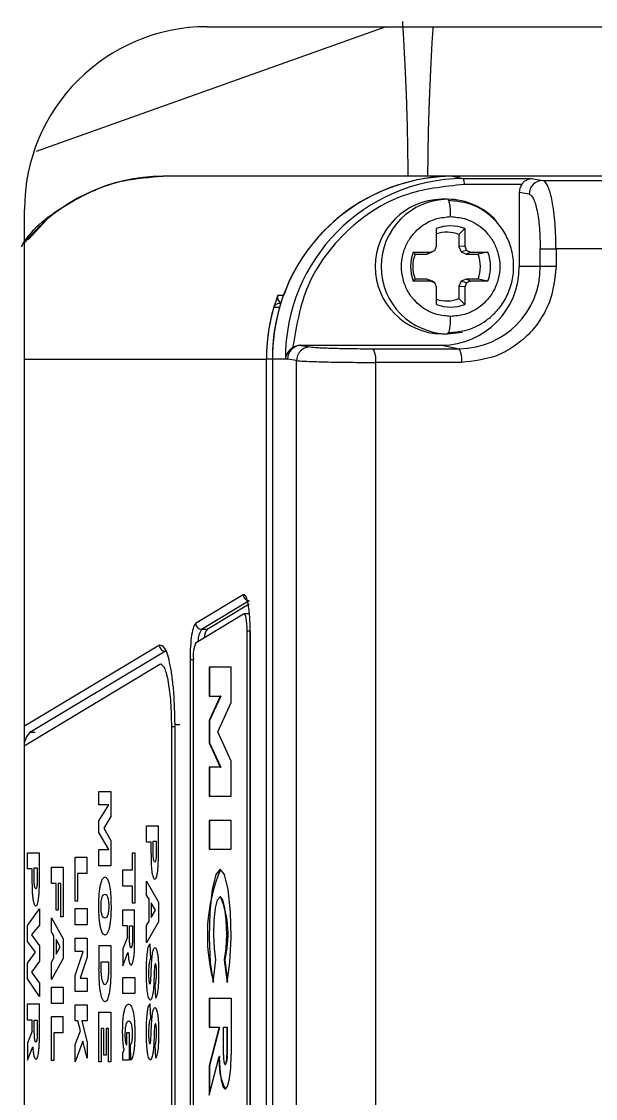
# Model space of a CAD drawing. Header units: millimetres. Extents: x 10 to 584, y 10 to 410.
# Drawn here: x 171.797 to 172.635, y 78.396 to 79.968 of the extents above; entities that cross this region are included whole.
import ezdxf

# ---------------------------------------------------------------- set-up
doc = ezdxf.new("R2010")
doc.units = ezdxf.units.MM

msp = doc.modelspace()

# ---------------------------------------------------------------- linework, layer by layer
at = {"color": 7, "linetype": 'Continuous', "lineweight": 25}
for p, q in [((172.32894, 79.95999), (171.819, 79.77786)), ((172.06849, 79.95999), (174.73516, 79.95999)), ((172.42608, 79.74165), (172.00411, 79.74165)), ((172.42608, 79.74165), (172.44199, 79.73845)), ((173.73259, 79.74165), (172.42608, 79.74165)), ((172.42608, 79.74165), (172.43757, 79.74165)), ((172.44199, 79.73845), (172.54161, 79.73845)), ((172.52733, 79.72979), (172.44345, 79.72979)), ((173.64025, 79.74165), (172.45474, 79.74165)), ((172.54161, 79.73845), (172.55794, 79.73571)), ((172.55794, 79.73571), (173.59614, 79.73571)), ((172.52367, 79.71817), (172.52367, 79.60998)), ((172.53827, 79.71572), (172.52367, 79.71817)), ((172.41914, 79.7082), (172.41062, 79.7082)), ((171.80182, 76.75998), (171.80182, 79.69332)), ((171.83384, 79.678), (171.80757, 79.6496)), ((172.40271, 79.63962), (172.40271, 79.66534)), ((172.4444, 79.66534), (172.4356, 79.65676)), ((172.4356, 79.65676), (172.4356, 79.63903)), ((172.4444, 79.66534), (172.4444, 79.63962)), ((172.40027, 79.63363), (172.40271, 79.63962)), ((172.4444, 79.63962), (172.4356, 79.63903)), ((172.4356, 79.63903), (172.43873, 79.63136)), ((172.4444, 79.63962), (172.44685, 79.63363)), ((172.55433, 79.63577), (172.57736, 79.63577)), ((172.55433, 79.60998), (172.55433, 79.63577)), ((172.57736, 79.63577), (172.57736, 79.60998)), ((173.61024, 79.63577), (172.57736, 79.63577)), ((172.36904, 79.63115), (172.39437, 79.63115)), ((172.36904, 79.63115), (172.37161, 79.62819)), ((172.37161, 79.62819), (172.38907, 79.62819)), ((172.38907, 79.62819), (172.39662, 79.63136)), ((172.39437, 79.63115), (172.38907, 79.62819)), ((172.39437, 79.63115), (172.40027, 79.63363)), ((172.40027, 79.63363), (172.39662, 79.63136)), ((172.44685, 79.63363), (172.43873, 79.63136)), ((172.43873, 79.63136), (172.44628, 79.62819)), ((172.45274, 79.63115), (172.44628, 79.62819)), ((172.44628, 79.62819), (172.46374, 79.62819)), ((172.44685, 79.63363), (172.45274, 79.63115)), ((172.45274, 79.63115), (172.47807, 79.63115)), ((172.47807, 79.63115), (172.46374, 79.62819)), ((172.55433, 79.60998), (172.52367, 79.60998)), ((172.57736, 79.60998), (172.55433, 79.60998)), ((172.37161, 79.59178), (172.36904, 79.58882)), ((172.39437, 79.58882), (172.36904, 79.58882)), ((172.38907, 79.59178), (172.37161, 79.59178)), ((172.39437, 79.58882), (172.38907, 79.59178)), ((172.39662, 79.5886), (172.38907, 79.59178)), ((172.40027, 79.58634), (172.39437, 79.58882)), ((172.40027, 79.58634), (172.39662, 79.5886)), ((172.43873, 79.5886), (172.4356, 79.58094)), ((172.44628, 79.59178), (172.43873, 79.5886)), ((172.44685, 79.58634), (172.43873, 79.5886)), ((172.45274, 79.58882), (172.44628, 79.59178)), ((172.46374, 79.59178), (172.44628, 79.59178)), ((172.45274, 79.58882), (172.44685, 79.58634)), ((172.47807, 79.58882), (172.45274, 79.58882)), ((172.47807, 79.58882), (172.46374, 79.59178)), ((172.40271, 79.58035), (172.40027, 79.58634)), ((172.40271, 79.55463), (172.40271, 79.58035)), ((172.4444, 79.58035), (172.4356, 79.58094)), ((172.4356, 79.58094), (172.4356, 79.56321)), ((172.44685, 79.58634), (172.4444, 79.58035)), ((172.4444, 79.58035), (172.4444, 79.55463)), ((172.17128, 79.56801), (172.17996, 79.56801)), ((172.4444, 79.55463), (172.4356, 79.56321)), ((172.17407, 79.54999), (172.16539, 79.54999)), ((172.17595, 79.55622), (172.17358, 79.55622)), ((172.41062, 79.51177), (172.41914, 79.51177)), ((172.41914, 79.51177), (172.44108, 79.51433)), ((172.20527, 79.49497), (172.20396, 79.49519)), ((172.20396, 79.49519), (172.41062, 79.49519)), ((172.20527, 79.49497), (172.21855, 79.49274)), ((172.41062, 79.49519), (172.43621, 79.49005)), ((172.3107, 79.49005), (172.43621, 79.49005)), ((172.16346, 79.47498), (172.15479, 79.47498)), ((172.15479, 77.04498), (172.15479, 79.47498)), ((172.16346, 79.47498), (172.16346, 77.04498)), ((172.18558, 79.47498), (172.16346, 79.47498)), ((172.18253, 79.47554), (172.18558, 79.47498)), ((172.19887, 79.47275), (172.18558, 79.47498)), ((172.19887, 77.04721), (172.19887, 79.47275)), ((172.31404, 79.47006), (172.31404, 77.04991)), ((172.43956, 79.47006), (172.31404, 79.47006)), ((172.12099, 79.13098), (172.05153, 79.08907)), ((172.12967, 79.12236), (172.06021, 79.08046)), ((172.12954, 79.11737), (172.06836, 79.08046)), ((172.05203, 79.06124), (172.12149, 79.10313)), ((172.12996, 79.10327), (172.12193, 79.10327)), ((172.06836, 79.08046), (172.06021, 79.08046)), ((172.12621, 79.0786), (172.12621, 77.4418)), ((172.13095, 79.0786), (172.13095, 77.44181)), ((172.13108, 77.44181), (172.13108, 79.0786)), ((172.00739, 79.04859), (171.80943, 78.92983)), ((171.99919, 79.02935), (171.80124, 78.90997)), ((172.00076, 79.0298), (171.99919, 79.02935)), ((172.04333, 79.03669), (172.04333, 77.4837)), ((172.0482, 77.48369), (172.0482, 79.03671)), ((172.10333, 79.02526), (172.07108, 79.02526)), ((172.07108, 79.02526), (172.07108, 78.98298)), ((172.07174, 79.02526), (172.07174, 78.98298)), ((172.10333, 78.97392), (172.10333, 79.02526)), ((172.07108, 78.98298), (172.08741, 78.98298)), ((172.08741, 78.98298), (172.07108, 78.94749)), ((172.08807, 78.98298), (172.07174, 78.94749)), ((172.08807, 78.98298), (172.08741, 78.98298)), ((172.08366, 78.93114), (172.10333, 78.97392)), ((172.07108, 78.94749), (172.07108, 78.91478)), ((172.07108, 78.94749), (172.07174, 78.94749)), ((172.07174, 78.94749), (172.07174, 78.91478)), ((171.81757, 78.92983), (171.80943, 78.92983)), ((172.01661, 77.58196), (172.01661, 78.93847)), ((172.02135, 78.94182), (172.02135, 77.57807)), ((172.02148, 77.57846), (172.02148, 78.94148)), ((172.10333, 78.88835), (172.08366, 78.93114)), ((172.07108, 78.91478), (172.08741, 78.87929)), ((172.07108, 78.91478), (172.07174, 78.91478)), ((172.07174, 78.91478), (172.08807, 78.87929)), ((172.10333, 78.83701), (172.10333, 78.88835)), ((172.08741, 78.87929), (172.07108, 78.87929)), ((172.07108, 78.87929), (172.07108, 78.83701)), ((172.07174, 78.87929), (172.07174, 78.83701)), ((172.08741, 78.87929), (172.08807, 78.87929)), ((171.91047, 78.84395), (171.92783, 78.84395)), ((171.91047, 78.82451), (171.91047, 78.84395)), ((171.92783, 78.84395), (171.92783, 78.80764)), ((172.07108, 78.83701), (172.10333, 78.83701)), ((171.92463, 78.82451), (171.91047, 78.82451)), ((171.91047, 78.80111), (171.92463, 78.82451)), ((171.92783, 78.80764), (171.91745, 78.79047)), ((171.91047, 78.7841), (171.91047, 78.80111)), ((171.91745, 78.79047), (171.92783, 78.7722)), ((171.97993, 78.79375), (171.99729, 78.79375)), ((171.97993, 78.77014), (171.97993, 78.79375)), ((171.99723, 78.75423), (171.99723, 78.79375)), ((172.10333, 78.80178), (172.07108, 78.80178)), ((172.07108, 78.80178), (172.07108, 78.7595)), ((172.07174, 78.80178), (172.07174, 78.7595)), ((172.10333, 78.7595), (172.10333, 78.80178)), ((171.92463, 78.75923), (171.91047, 78.7841)), ((171.92783, 78.7722), (171.92783, 78.73561)), ((171.98951, 78.77153), (171.9941, 78.77153)), ((171.98951, 78.75651), (171.98951, 78.77153)), ((171.9941, 78.77153), (171.9941, 78.75658)), ((171.91047, 78.73561), (171.91047, 78.75923)), ((171.91047, 78.75923), (171.92463, 78.75923)), ((171.98645, 78.77014), (171.97993, 78.77014)), ((171.98645, 78.75354), (171.98645, 78.77014)), ((172.07108, 78.7595), (172.10333, 78.7595)), ((171.80628, 78.75461), (171.82365, 78.75461)), ((171.80628, 78.731), (171.80628, 78.75461)), ((171.82358, 78.71509), (171.82358, 78.75461)), ((171.87574, 78.68405), (171.87574, 78.74794)), ((171.87574, 78.74794), (171.89311, 78.74794)), ((171.89304, 78.72433), (171.89304, 78.74794)), ((171.95919, 78.75455), (171.96256, 78.75455)), ((171.95919, 78.72955), (171.95919, 78.75455)), ((171.96256, 78.75455), (171.96256, 78.68094)), ((171.8128, 78.731), (171.80628, 78.731)), ((171.8128, 78.7144), (171.8128, 78.731)), ((171.81587, 78.73239), (171.82045, 78.73239)), ((171.81587, 78.71737), (171.81587, 78.73239)), ((171.82045, 78.73239), (171.82045, 78.71744)), ((171.84101, 78.70974), (171.84101, 78.73335)), ((171.84101, 78.73335), (171.85838, 78.73335)), ((171.85838, 78.73335), (171.85838, 78.66113)), ((171.87912, 78.72433), (171.87912, 78.68405)), ((171.89311, 78.72433), (171.87912, 78.72433)), ((171.92783, 78.73561), (171.91047, 78.73561)), ((171.9452, 78.72955), (171.95919, 78.72955)), ((171.9452, 78.70594), (171.9452, 78.72955)), ((171.84777, 78.70974), (171.84101, 78.70974)), ((171.84777, 78.67085), (171.84777, 78.70974)), ((171.85114, 78.70974), (171.85114, 78.67085)), ((171.855, 78.70974), (171.85114, 78.70974)), ((171.855, 78.66113), (171.855, 78.70974)), ((171.97993, 78.7132), (171.99729, 78.68229)), ((171.97993, 78.69269), (171.97993, 78.7132)), ((171.95919, 78.70594), (171.9452, 78.70594)), ((171.95919, 78.68094), (171.95919, 78.70594)), ((171.98355, 78.68654), (171.97993, 78.69269)), ((171.87912, 78.68405), (171.87574, 78.68405)), ((171.96256, 78.68094), (171.95919, 78.68094)), ((171.98355, 78.65449), (171.98355, 78.68654)), ((171.99281, 78.67083), (171.98668, 78.68123)), ((171.98668, 78.68123), (171.98668, 78.66002)), ((171.99729, 78.68229), (171.99729, 78.65356)), ((172.08787, 78.68995), (172.08721, 78.68995)), ((171.80628, 78.64853), (171.82365, 78.67266)), ((171.82365, 78.67266), (171.82365, 78.64881)), ((171.85114, 78.67085), (171.84777, 78.67085)), ((171.85838, 78.66113), (171.855, 78.66113)), ((171.87574, 78.67294), (171.89311, 78.67294)), ((171.87574, 78.64933), (171.87574, 78.67294)), ((171.89311, 78.67294), (171.89311, 78.64933)), ((171.9452, 78.67122), (171.96256, 78.67122)), ((171.9452, 78.64761), (171.9452, 78.67122)), ((171.9625, 78.62723), (171.9625, 78.67122)), ((171.98668, 78.66002), (171.99281, 78.67083)), ((171.80628, 78.62518), (171.80628, 78.64853)), ((171.82365, 78.64881), (171.81305, 78.63597)), ((171.84101, 78.65974), (171.85838, 78.62884)), ((171.84101, 78.63923), (171.84101, 78.65974)), ((171.89311, 78.64933), (171.87574, 78.64933)), ((171.95195, 78.64761), (171.9452, 78.64761)), ((171.95195, 78.63151), (171.95195, 78.64761)), ((171.95502, 78.64761), (171.95937, 78.64761)), ((171.95502, 78.63361), (171.95502, 78.64761)), ((171.95937, 78.64761), (171.95937, 78.63411)), ((171.97993, 78.64811), (171.98355, 78.65449)), ((171.99729, 78.65356), (171.97993, 78.62291)), ((171.97993, 78.62291), (171.97993, 78.64811)), ((171.8125, 78.63523), (171.81196, 78.63447)), ((171.81196, 78.63447), (171.82365, 78.61848)), ((171.81305, 78.63597), (171.8125, 78.63523)), ((171.84463, 78.63309), (171.84101, 78.63923)), ((171.84463, 78.60104), (171.84463, 78.63309)), ((171.87574, 78.62989), (171.89311, 78.62989)), ((171.87574, 78.61044), (171.87574, 78.62989)), ((171.89311, 78.62989), (171.89311, 78.60235)), ((171.95189, 78.63151), (171.94514, 78.61421)), ((171.81777, 78.60947), (171.80628, 78.62518)), ((171.82365, 78.61848), (171.82365, 78.59647)), ((171.85389, 78.61738), (171.84777, 78.62778)), ((171.84777, 78.62778), (171.84777, 78.60657)), ((171.84777, 78.60657), (171.85389, 78.61738)), ((171.85838, 78.62884), (171.85838, 78.60011)), ((171.91041, 78.61895), (171.91041, 78.58455)), ((171.91047, 78.61895), (171.92783, 78.61895)), ((171.92783, 78.61895), (171.92783, 78.58844)), ((171.94514, 78.61421), (171.94514, 78.58927)), ((171.98461, 78.62153), (171.98548, 78.59931)), ((171.80628, 78.59357), (171.81777, 78.60947)), ((171.84101, 78.59466), (171.84463, 78.60104)), ((171.85838, 78.60011), (171.84101, 78.56946)), ((171.88747, 78.61044), (171.87574, 78.61044)), ((171.87574, 78.57516), (171.88747, 78.61044)), ((171.89311, 78.60235), (171.88286, 78.57156)), ((171.94514, 78.58927), (171.95273, 78.60872)), ((172.07707, 78.56527), (172.08119, 78.59803)), ((172.09323, 78.59803), (172.09736, 78.56527)), ((172.09323, 78.59803), (172.09389, 78.59803)), ((172.09389, 78.59803), (172.09776, 78.56724)), ((171.80628, 78.57026), (171.80628, 78.59357)), ((171.82365, 78.59647), (171.81196, 78.58031)), ((171.84101, 78.56946), (171.84101, 78.59466)), ((171.91378, 78.59534), (171.92439, 78.59534)), ((171.91378, 78.58611), (171.91378, 78.59534)), ((171.92439, 78.59534), (171.92439, 78.5859)), ((171.82365, 78.54489), (171.80628, 78.57026)), ((171.81196, 78.58031), (171.81305, 78.57881)), ((171.81305, 78.57881), (171.82365, 78.56418)), ((171.87574, 78.55211), (171.87574, 78.57516)), ((171.88286, 78.57156), (171.89311, 78.57156)), ((171.89311, 78.57156), (171.89311, 78.55211)), ((171.9452, 78.57261), (171.96256, 78.57261)), ((171.9452, 78.549), (171.9452, 78.57261)), ((171.96256, 78.57261), (171.96256, 78.549)), ((171.82365, 78.56418), (171.82365, 78.54489)), ((171.84101, 78.55835), (171.85838, 78.55835)), ((171.84101, 78.53474), (171.84101, 78.55835)), ((171.85838, 78.55835), (171.85838, 78.53474)), ((171.89311, 78.55211), (171.87574, 78.55211)), ((171.9934, 78.54236), (171.99223, 78.5618)), ((171.85838, 78.53474), (171.84101, 78.53474)), ((171.96256, 78.549), (171.9452, 78.549)), ((172.07108, 78.54207), (172.10333, 78.54207)), ((172.07108, 78.54207), (172.07108, 78.49979)), ((172.07174, 78.54207), (172.07174, 78.49979)), ((172.10333, 78.54207), (172.10333, 78.45968)), ((171.80628, 78.53378), (171.82365, 78.53378)), ((171.80628, 78.51017), (171.80628, 78.53378)), ((171.82358, 78.48979), (171.82358, 78.53378)), ((171.87574, 78.53267), (171.89311, 78.53267)), ((171.87574, 78.50905), (171.87574, 78.53267)), ((171.89311, 78.53267), (171.89311, 78.50905)), ((171.91047, 78.4495), (171.91047, 78.52173)), ((171.91047, 78.52173), (171.92783, 78.52173)), ((171.92783, 78.52173), (171.92783, 78.4495)), ((171.98461, 78.53403), (171.98548, 78.5118)), ((171.81304, 78.51017), (171.80628, 78.51017)), ((171.81304, 78.49406), (171.81304, 78.51017)), ((171.8161, 78.51017), (171.82045, 78.51017)), ((171.8161, 78.49617), (171.8161, 78.51017)), ((171.82045, 78.51017), (171.82045, 78.49667)), ((171.84101, 78.45141), (171.84101, 78.5153)), ((171.84101, 78.5153), (171.85838, 78.5153)), ((171.85831, 78.49168), (171.85831, 78.5153)), ((171.87972, 78.50905), (171.87574, 78.50905)), ((171.88327, 78.49475), (171.87972, 78.50905)), ((171.88528, 78.50905), (171.89311, 78.47735)), ((171.89311, 78.50905), (171.88528, 78.50905)), ((171.81297, 78.49406), (171.80622, 78.47677)), ((171.84439, 78.49168), (171.84439, 78.45141)), ((171.85838, 78.49168), (171.84439, 78.49168)), ((171.87574, 78.47472), (171.88327, 78.49475)), ((171.91385, 78.49811), (171.91385, 78.4495)), ((171.91746, 78.49811), (171.91385, 78.49811)), ((171.91746, 78.45922), (171.91746, 78.49811)), ((171.92084, 78.49811), (171.92084, 78.45922)), ((171.92446, 78.49811), (171.92084, 78.49811)), ((171.92446, 78.4495), (171.92446, 78.49811)), ((171.95123, 78.49205), (171.95436, 78.49205)), ((171.95123, 78.474), (171.95123, 78.49205)), ((171.95436, 78.49205), (171.95436, 78.45177)), ((172.07108, 78.49979), (172.08586, 78.49979)), ((172.08586, 78.49979), (172.07108, 78.44329)), ((172.08651, 78.49979), (172.07174, 78.44329)), ((172.08586, 78.49979), (172.08651, 78.49979)), ((172.09215, 78.45968), (172.09215, 78.49979)), ((172.09215, 78.49979), (172.09705, 78.49979)), ((172.09705, 78.49979), (172.09705, 78.45968)), ((172.09705, 78.49979), (172.0977, 78.49979)), ((172.0977, 78.49979), (172.0977, 78.45968)), ((171.80622, 78.47677), (171.80622, 78.45183)), ((171.88704, 78.47943), (171.87574, 78.44933)), ((171.87574, 78.44933), (171.87574, 78.47472)), ((171.89311, 78.45489), (171.88704, 78.47943)), ((171.89311, 78.47735), (171.89311, 78.45489)), ((171.9568, 78.45177), (171.95629, 78.474)), ((171.9934, 78.45486), (171.99223, 78.4743)), ((171.80622, 78.45183), (171.81381, 78.47128)), ((171.92084, 78.45922), (171.91746, 78.45922)), ((171.9452, 78.46289), (171.94727, 78.46636)), ((171.9452, 78.45177), (171.9452, 78.46289)), ((172.07108, 78.40076), (172.08587, 78.45729)), ((172.08653, 78.45729), (172.08587, 78.45729)), ((172.09705, 78.45968), (172.0977, 78.45968)), ((171.84439, 78.45141), (171.84101, 78.45141)), ((171.91385, 78.4495), (171.91047, 78.4495)), ((171.92783, 78.4495), (171.92446, 78.4495)), ((171.95436, 78.45177), (171.9452, 78.45177)), ((172.07108, 78.44329), (172.07108, 78.40076)), ((172.07108, 78.44329), (172.07174, 78.44329)), ((172.07174, 78.44329), (172.07174, 78.40327)), ((172.0946, 78.44559), (172.09525, 78.44559))]:
    msp.add_line(p, q, dxfattribs=at)
at = {"color": 59, "linetype": 'Continuous', "lineweight": 25}
for p, q in [((171.80182, 79.47498), (172.15479, 79.47498)), ((172.12621, 79.0786), (172.13095, 79.0786)), ((172.13095, 79.0786), (172.13108, 79.0786)), ((171.99871, 79.05721), (171.80182, 78.93911)), ((172.00739, 79.04859), (172.00879, 79.04909)), ((172.04333, 79.03669), (172.0482, 79.03669)), ((172.02135, 78.93847), (172.01661, 78.93847))]:
    msp.add_line(p, q, dxfattribs=at)
at = {"color": 7, "linetype": 'Continuous', "lineweight": 25, "flags": 128}
for points in [[(172.12149, 79.10313), (172.12238, 79.10313), (172.12326, 79.10206), (172.12408, 79.09996), (172.1248, 79.09693), (172.1254, 79.0931), (172.12585, 79.08863), (172.12613, 79.08373), (172.12621, 79.0786)], [(172.09736, 78.56527), (172.10151, 78.59455), (172.10329, 78.63096), (172.10241, 78.66844), (172.099, 78.70078), (172.09364, 78.72261), (172.08721, 78.73031), (172.08078, 78.72261), (172.07542, 78.70078), (172.07201, 78.66844), (172.07112, 78.63096), (172.07291, 78.59455), (172.07707, 78.56527)], [(172.08119, 78.59803), (172.07898, 78.6148), (172.0781, 78.63521), (172.07868, 78.65598), (172.08063, 78.67378), (172.08363, 78.68574), (172.08721, 78.68995), (172.09079, 78.68574), (172.0938, 78.67378), (172.09574, 78.65598), (172.09632, 78.63521), (172.09543, 78.6148), (172.09323, 78.59803)], [(172.08587, 78.45729), (172.08667, 78.4385), (172.08864, 78.42285), (172.09149, 78.41263), (172.09481, 78.40936), (172.09808, 78.41353), (172.10085, 78.42451), (172.10269, 78.4407), (172.10333, 78.45968)], [(172.09215, 78.45968), (172.09234, 78.45428), (172.09287, 78.44972), (172.09366, 78.44666), (172.0946, 78.44559), (172.09553, 78.44666), (172.09633, 78.44972), (172.09686, 78.45428), (172.09705, 78.45968)]]:
    msp.add_lwpolyline(points, dxfattribs=at)
at = {"color": 7, "linetype": 'Continuous', "lineweight": 25}
for centre, radius, start, end in [((172.06849, 79.69332), 0.26667, 90, 180), ((172.00464, 79.48045), 0.2612, 90.11594, 140.94113), ((172.42812, 79.47699), 0.26467, 90.44201, 180.43462), ((172.4272, 79.47881), 0.26284, 90.24475, 160.16333), ((172.44401, 79.47698), 0.26148, 90.44192, 180.31469), ((172.42886, 79.73179), 0.01472, 352.17133, 26.88968), ((172.55821, 79.71576), 0.01995, 90.77284, 180.12257), ((172.41183, 79.60998), 0.09822, 90.70812, 269.29188), ((172.42036, 79.60998), 0.09822, 90.70812, 269.29188), ((172.4189, 79.6119), 0.09629, 41.96817, 89.85367), ((172.42355, 79.61165), 0.0576, 68.782, 111.218), ((172.41768, 79.61144), 0.04874, 68.42072, 107.88451), ((172.42534, 79.60998), 0.06016, 159.39771, 200.60229), ((172.41914, 79.60998), 0.05089, 159.04153, 200.95847), ((172.41611, 79.60998), 0.05099, 339.08393, 20.91607), ((172.42176, 79.60998), 0.06016, 339.39771, 20.60229), ((172.40974, 79.60912), 0.11393, 270.44021, 0.43513), ((172.43529, 79.60908), 0.11904, 270.44087, 0.43324), ((172.42499, 79.47503), 0.2702, 159.8743, 180.01091), ((172.1794, 79.56496), 0.00867, 159.45265, 248.11374), ((172.41768, 79.60853), 0.04874, 252.11549, 291.57928), ((172.4251, 79.47503), 0.27032, 163.90025, 180.0104), ((172.43439, 79.47495), 0.27093, 163.91854, 179.99211), ((172.17361, 79.54767), 0.00855, 90.22563, 164.23981), ((172.42355, 79.60825), 0.05753, 248.75648, 291.24352), ((172.20553, 79.47503), 0.01995, 90.74932, 180.12295), ((172.2804, 79.4747), 0.03396, 352.14503, 26.86088), ((172.40585, 79.47468), 0.03403, 352.20018, 26.85005), ((172.12974, 79.13112), 0.00876, 180.89699, 269.55032), ((172.06028, 79.08921), 0.00876, 180.89699, 269.55032), ((172.08667, 79.06673), 0.02289, 143.14943, 175.89543), ((172.09554, 79.04188), 0.04763, 156.01488, 186.23626), ((172.32388, 78.63362), 0.25534, 157.75298, 195.06827), ((171.95753, 78.63525), 0.14136, 344.73181, 22.7668), ((172.16433, 78.44624), 0.07858, 171.91875, 207.97247), ((172.07565, 78.45625), 0.02232, 331.45661, 8.83905)]:
    msp.add_arc(centre, radius, start, end, dxfattribs=at)
at = {"color": 59, "linetype": 'Continuous', "lineweight": 25}
for centre, radius, start, end in [((172.08722, 79.06266), 0.03234, 146.62277, 179.47561), ((171.83067, 78.90916), 0.02964, 135.76687, 166.68099)]:
    msp.add_arc(centre, radius, start, end, dxfattribs=at)
at = {"color": 7, "linetype": 'Continuous', "lineweight": 25}
msp.add_ellipse((172.54338, 79.71815), major_axis=(-0.00079, 0.02), ratio=0.9847601, start_param=0.9107782, end_param=1.5304877, dxfattribs=at)
at = {"color": 59, "linetype": 'Continuous', "lineweight": 25}
for points, knots in [([(172.3616, 79.74165), (172.36147, 79.75688), (172.36116, 79.79493), (172.35912, 79.86183), (172.35657, 79.92131), (172.35429, 79.95738), (172.35392, 79.96409), (172.35373, 79.96755)], [0, 0, 0, 0, 0.1410191, 0.3523078, 0.6961284, 0.8428685, 1, 1, 1, 1]), ([(172.39779, 79.95999), (172.39777, 79.95977), (172.39743, 79.95508), (172.39514, 79.92157), (172.39251, 79.86305), (172.39037, 79.79507), (172.39003, 79.75696), (172.3899, 79.74165)], [0, 0, 0, 0, 0.0082409, 0.1835067, 0.5864792, 0.8338737, 1, 1, 1, 1])]:
    msp.add_open_spline(points, degree=3, knots=knots, dxfattribs=at)
at = {"color": 7, "linetype": 'Continuous', "lineweight": 25}
for points, knots in [([(171.79748, 79.63868), (171.798, 79.63965), (171.81262, 79.66682), (171.86407, 79.70395), (171.93566, 79.73728), (171.98467, 79.74041), (172.00411, 79.74165)], [0, 0, 0, 0, 0.0136685, 0.3847679, 0.7558777, 1, 1, 1, 1]), ([(172.44345, 79.72979), (172.41346, 79.7266), (172.351, 79.71995), (172.26891, 79.66617), (172.20936, 79.58653), (172.19837, 79.52272), (172.19306, 79.49185)], [0, 0, 0, 0, 0.2382208, 0.496218, 0.7563167, 1, 1, 1, 1]), ([(172.52733, 79.72979), (172.52822, 79.73093), (172.53032, 79.73363), (172.53464, 79.73687), (172.53853, 79.73821), (172.54103, 79.73844), (172.54156, 79.73845), (172.54161, 79.73845)], [0, 0, 0, 0, 0.21158544, 0.49865274, 0.89512306, 0.98889504, 1, 1, 1, 1]), ([(172.57736, 79.63577), (172.57708, 79.64823), (172.57652, 79.67381), (172.57231, 79.70524), (172.56726, 79.72379), (172.56244, 79.73341), (172.5595, 79.73491), (172.55794, 79.73571)], [0, 0, 0, 0, 0.2431361, 0.4991703, 0.7129041, 0.8473911, 1, 1, 1, 1]), ([(172.53827, 79.71572), (172.54039, 79.71422), (172.54463, 79.71121), (172.54992, 79.69259), (172.5536, 79.66652), (172.55409, 79.64602), (172.55433, 79.63577)], [0, 0, 0, 0, 0.2500503, 0.5000835, 0.7500635, 1, 1, 1, 1]), ([(172.42355, 79.6828), (172.42348, 79.6864), (172.42332, 79.69389), (172.42212, 79.70241), (172.42064, 79.70737), (172.41963, 79.70793), (172.41914, 79.7082)], [0, 0, 0, 0, 0.2702802, 0.5624257, 0.789757, 1, 1, 1, 1]), ([(172.42077, 79.51355), (172.42867, 79.51419), (172.4467, 79.51565), (172.46909, 79.52602), (172.48706, 79.54033), (172.50005, 79.55588), (172.51016, 79.57544), (172.51578, 79.59814), (172.51577, 79.62226), (172.50985, 79.64559), (172.49882, 79.66614), (172.48027, 79.68689), (172.45362, 79.70312), (172.43088, 79.7054), (172.42077, 79.70642)], [0, 0, 0, 0, 0.0795464, 0.1815573, 0.2424011, 0.3097349, 0.3829058, 0.4605422, 0.5405967, 0.6206158, 0.6981308, 0.7711346, 0.8982945, 1, 1, 1, 1]), ([(172.42355, 79.53717), (172.41678, 79.53774), (172.40142, 79.53904), (172.38282, 79.5489), (172.36882, 79.56203), (172.35955, 79.5757), (172.35332, 79.59205), (172.3511, 79.60998), (172.35331, 79.62791), (172.35955, 79.64427), (172.36882, 79.65794), (172.38282, 79.67107), (172.40142, 79.68093), (172.41678, 79.68222), (172.42355, 79.6828)], [0, 0, 0, 0, 0.09030694, 0.20454493, 0.27142528, 0.34392833, 0.42078792, 0.4999962, 0.57922178, 0.65606512, 0.72858251, 0.79546286, 0.90969306, 1, 1, 1, 1]), ([(172.42355, 79.6828), (172.43034, 79.68222), (172.44569, 79.68093), (172.4643, 79.67108), (172.47829, 79.65793), (172.48757, 79.64427), (172.49381, 79.62791), (172.496, 79.60998), (172.4938, 79.59205), (172.48757, 79.5757), (172.47828, 79.56204), (172.4643, 79.54889), (172.44569, 79.53904), (172.43034, 79.53774), (172.42355, 79.53717)], [0, 0, 0, 0, 0.0903365, 0.2045618, 0.2714137, 0.343947, 0.4207863, 0.5000038, 0.579204, 0.6560595, 0.7285785, 0.7954304, 0.9096635, 1, 1, 1, 1]), ([(172.57736, 79.60998), (172.57552, 79.59238), (172.57269, 79.5653), (172.55551, 79.53273), (172.53772, 79.51031), (172.51564, 79.49226), (172.48356, 79.4748), (172.4569, 79.47193), (172.43956, 79.47006)], [0, 0, 0, 0, 0.2394564, 0.3683571, 0.4999854, 0.6316404, 0.7605254, 1, 1, 1, 1]), ([(172.41914, 79.51177), (172.41977, 79.51222), (172.42107, 79.51315), (172.42256, 79.52002), (172.42341, 79.52857), (172.42351, 79.53438), (172.42355, 79.53717)], [0, 0, 0, 0, 0.2702492, 0.5624803, 0.7897867, 1, 1, 1, 1]), ([(172.19306, 79.49185), (172.19528, 79.49305), (172.19873, 79.49491), (172.20259, 79.49512), (172.20396, 79.49519)], [0, 0, 0, 0, 0.6454327, 1, 1, 1, 1]), ([(172.19306, 79.49185), (172.19179, 79.49089), (172.18892, 79.48872), (172.18572, 79.48456), (172.18372, 79.48051), (172.1829, 79.47768), (172.18263, 79.47618), (172.18256, 79.47571), (172.18253, 79.47554)], [0, 0, 0, 0, 0.2217301, 0.4996272, 0.7487948, 0.9208582, 0.9715931, 1, 1, 1, 1]), ([(172.21855, 79.49274), (172.21609, 79.49247), (172.2123, 79.49206), (172.20774, 79.48956), (172.20458, 79.48699), (172.20204, 79.48378), (172.19957, 79.47913), (172.19915, 79.47527), (172.19887, 79.47275)], [0, 0, 0, 0, 0.2393574, 0.3682499, 0.4999817, 0.6316014, 0.7604289, 1, 1, 1, 1]), ([(172.21855, 79.49274), (172.2218, 79.49239), (172.22831, 79.49167), (172.25107, 79.49078), (172.27981, 79.49017), (172.3004, 79.49009), (172.3107, 79.49005)], [0, 0, 0, 0, 0.2500573, 0.5001107, 0.7500689, 1, 1, 1, 1]), ([(172.19887, 79.47275), (172.201, 79.47254), (172.20501, 79.47214), (172.21865, 79.47147), (172.24126, 79.47075), (172.27586, 79.47018), (172.30154, 79.4701), (172.31404, 79.47006)], [0, 0, 0, 0, 0.1525962, 0.2870849, 0.5008344, 0.7568904, 1, 1, 1, 1]), ([(172.13108, 79.0786), (172.13094, 79.08562), (172.13074, 79.09647), (172.12944, 79.10934), (172.12811, 79.11807), (172.12646, 79.12481), (172.1241, 79.13084), (172.12221, 79.13092), (172.12099, 79.13098)], [0, 0, 0, 0, 0.2379387, 0.3673885, 0.4999939, 0.6326026, 0.7620559, 1, 1, 1, 1]), ([(172.05153, 79.08907), (172.05046, 79.08779), (172.04825, 79.08513), (172.04557, 79.07284), (172.04367, 79.05607), (172.04345, 79.04316), (172.04333, 79.03669)], [0, 0, 0, 0, 0.2413424, 0.4998437, 0.7492998, 1, 1, 1, 1]), ([(172.02148, 78.94148), (172.02111, 78.95711), (172.02053, 78.98121), (172.01758, 79.00958), (172.01457, 79.02872), (172.01089, 79.0435), (172.00565, 79.05675), (172.00144, 79.05703), (171.99871, 79.05721)], [0, 0, 0, 0, 0.2388237, 0.3682256, 0.5005681, 0.6328391, 0.7619865, 1, 1, 1, 1]), ([(171.99871, 79.05721), (171.99886, 79.05608), (171.99915, 79.05383), (172.00118, 79.05097), (172.00403, 79.04898), (172.00628, 79.04872), (172.00739, 79.04859)], [0, 0, 0, 0, 0.2498536, 0.4998471, 0.7501835, 1, 1, 1, 1]), ([(172.01661, 78.93847), (172.01638, 78.95043), (172.01591, 78.97437), (172.01223, 79.00456), (172.007, 79.02568), (172.00284, 79.02842), (172.00076, 79.0298)], [0, 0, 0, 0, 0.2499768, 0.4999902, 0.7499977, 1, 1, 1, 1]), ([(172.02851, 78.94137), (172.02741, 78.94138), (172.02522, 78.9414), (172.02275, 78.94143), (172.02128, 78.94145), (172.02141, 78.94147), (172.02148, 78.94148)], [0, 0, 0, 0, 0.250218, 0.5000691, 0.7500026, 1, 1, 1, 1]), ([(171.9918, 78.74097), (171.99145, 78.74123), (171.99093, 78.74161), (171.99036, 78.7436), (171.99002, 78.74539), (171.98978, 78.74757), (171.98957, 78.75123), (171.98954, 78.75431), (171.98951, 78.75651)], [0, 0, 0, 0, 0.264689, 0.3832242, 0.4999707, 0.6006207, 0.7151354, 1, 1, 1, 1]), ([(171.9941, 78.75658), (171.99409, 78.75463), (171.99407, 78.75167), (171.99384, 78.74796), (171.9936, 78.74543), (171.99324, 78.74341), (171.99265, 78.74139), (171.99214, 78.74114), (171.9918, 78.74097)], [0, 0, 0, 0, 0.2500905, 0.3821377, 0.5003219, 0.6260541, 0.7507698, 1, 1, 1, 1]), ([(171.98637, 78.75354), (171.98638, 78.7488), (171.98638, 78.74184), (171.98686, 78.73279), (171.98752, 78.72687), (171.98842, 78.72184), (171.98988, 78.71726), (171.99112, 78.71648), (171.99193, 78.71597)], [0, 0, 0, 0, 0.2504236, 0.3684239, 0.5007158, 0.620381, 0.7507621, 1, 1, 1, 1]), ([(171.99193, 78.71597), (171.99236, 78.71611), (171.99316, 78.71638), (171.99429, 78.71862), (171.99529, 78.72245), (171.99612, 78.72735), (171.99672, 78.73322), (171.99719, 78.74219), (171.99721, 78.74931), (171.99723, 78.75423)], [0, 0, 0, 0, 0.1322626, 0.2478871, 0.3703124, 0.4987383, 0.6171935, 0.7353552, 1, 1, 1, 1]), ([(171.81273, 78.7144), (171.81273, 78.70966), (171.81273, 78.7027), (171.81321, 78.69365), (171.81387, 78.68773), (171.81477, 78.6827), (171.81623, 78.67812), (171.81747, 78.67734), (171.81828, 78.67683)], [0, 0, 0, 0, 0.2504236, 0.3684239, 0.5007158, 0.620381, 0.7507621, 1, 1, 1, 1]), ([(171.81815, 78.70183), (171.8178, 78.70209), (171.81728, 78.70247), (171.81671, 78.70446), (171.81637, 78.70625), (171.81614, 78.70843), (171.81593, 78.71209), (171.81589, 78.71517), (171.81587, 78.71737)], [0, 0, 0, 0, 0.264696, 0.3832343, 0.5001035, 0.6006101, 0.7151278, 1, 1, 1, 1]), ([(171.82045, 78.71744), (171.82044, 78.71549), (171.82042, 78.71253), (171.82019, 78.70882), (171.81995, 78.70629), (171.81959, 78.70427), (171.819, 78.70225), (171.81849, 78.702), (171.81815, 78.70183)], [0, 0, 0, 0, 0.2500905, 0.3821377, 0.5003219, 0.6260541, 0.7507698, 1, 1, 1, 1]), ([(171.81828, 78.67683), (171.81871, 78.67697), (171.81951, 78.67724), (171.82064, 78.67948), (171.82164, 78.68331), (171.82247, 78.68821), (171.82308, 78.69408), (171.82354, 78.70305), (171.82357, 78.71017), (171.82358, 78.71509)], [0, 0, 0, 0, 0.1322626, 0.2478871, 0.3703124, 0.4987383, 0.6171935, 0.7353552, 1, 1, 1, 1]), ([(171.91023, 78.67696), (171.91027, 78.68032), (171.91034, 78.68654), (171.91086, 78.69542), (171.91178, 78.70298), (171.91343, 78.71101), (171.91597, 78.71776), (171.91813, 78.71855), (171.91921, 78.71895)], [0, 0, 0, 0, 0.1352537, 0.2500782, 0.3723912, 0.5002564, 0.7499246, 1, 1, 1, 1]), ([(171.91921, 78.71895), (171.9203, 78.71856), (171.92246, 78.71778), (171.92501, 78.71089), (171.92662, 78.70251), (171.92782, 78.69186), (171.92798, 78.68246), (171.92808, 78.67615)], [0, 0, 0, 0, 0.25039, 0.5002135, 0.6284924, 0.7507619, 1, 1, 1, 1]), ([(171.91355, 78.6763), (171.91357, 78.67801), (171.9136, 78.68143), (171.91406, 78.6859), (171.91474, 78.68917), (171.91638, 78.69348), (171.9179, 78.69374), (171.91909, 78.69395)], [0, 0, 0, 0, 0.1250186, 0.2499268, 0.3657626, 0.5002625, 1, 1, 1, 1]), ([(171.91909, 78.69395), (171.92029, 78.69375), (171.92182, 78.6935), (171.92343, 78.68915), (171.92412, 78.68588), (171.92457, 78.68142), (171.92462, 78.67801), (171.92464, 78.6763)], [0, 0, 0, 0, 0.4997947, 0.6341625, 0.750065, 0.8749345, 1, 1, 1, 1]), ([(171.91917, 78.63423), (171.91808, 78.63462), (171.91589, 78.6354), (171.91334, 78.64217), (171.9117, 78.65048), (171.91083, 78.65823), (171.91034, 78.66726), (171.91027, 78.67353), (171.91023, 78.67696)], [0, 0, 0, 0, 0.2501395, 0.499774, 0.6271341, 0.7498699, 0.8634084, 1, 1, 1, 1]), ([(171.91908, 78.65923), (171.9179, 78.65944), (171.91639, 78.65971), (171.91477, 78.66374), (171.91407, 78.6669), (171.91361, 78.67123), (171.91357, 78.67461), (171.91355, 78.6763)], [0, 0, 0, 0, 0.4998749, 0.6348714, 0.750234, 0.8750329, 1, 1, 1, 1]), ([(171.92464, 78.6763), (171.92462, 78.67461), (171.92457, 78.67122), (171.92409, 78.66689), (171.9234, 78.66373), (171.92177, 78.65971), (171.92027, 78.65944), (171.91908, 78.65923)], [0, 0, 0, 0, 0.1249212, 0.2497901, 0.364531, 0.5001418, 1, 1, 1, 1]), ([(171.92808, 78.67615), (171.92804, 78.6728), (171.92797, 78.66662), (171.92746, 78.65778), (171.92657, 78.65022), (171.92491, 78.64232), (171.9224, 78.63559), (171.92025, 78.63468), (171.91917, 78.63423)], [0, 0, 0, 0, 0.1355724, 0.2500676, 0.3715285, 0.5001432, 0.749995, 1, 1, 1, 1]), ([(171.95727, 78.61566), (171.95707, 78.61577), (171.9567, 78.61598), (171.95616, 78.6171), (171.95572, 78.61887), (171.95538, 78.6211), (171.95515, 78.62401), (171.95503, 78.6282), (171.95503, 78.6315), (171.95502, 78.63361)], [0, 0, 0, 0, 0.1355373, 0.2594635, 0.3784089, 0.5001841, 0.6091211, 0.7496101, 1, 1, 1, 1]), ([(171.95937, 78.63411), (171.95937, 78.63198), (171.95936, 78.62861), (171.95928, 78.62442), (171.95913, 78.62142), (171.95879, 78.61908), (171.95835, 78.61722), (171.95784, 78.61597), (171.95747, 78.61577), (171.95727, 78.61566)], [0, 0, 0, 0, 0.2525955, 0.3981375, 0.5001383, 0.6180634, 0.750514, 0.8670845, 1, 1, 1, 1]), ([(171.95726, 78.59066), (171.95766, 78.59081), (171.95846, 78.5911), (171.95959, 78.59327), (171.96058, 78.59666), (171.96139, 78.60119), (171.96194, 78.60644), (171.96243, 78.6151), (171.96247, 78.62214), (171.9625, 78.62723)], [0, 0, 0, 0, 0.1303733, 0.2536375, 0.377969, 0.4990018, 0.6093955, 0.7180598, 1, 1, 1, 1]), ([(171.97969, 78.58103), (171.97975, 78.58579), (171.97986, 78.59487), (171.98064, 78.60543), (171.98156, 78.61213), (171.98273, 78.61788), (171.98384, 78.62004), (171.98461, 78.62153)], [0, 0, 0, 0, 0.2659956, 0.5075486, 0.6268486, 0.7426658, 1, 1, 1, 1]), ([(171.98668, 78.5806), (171.98704, 78.58914), (171.9875, 78.59988), (171.98891, 78.61014), (171.98983, 78.61368), (171.99091, 78.61556), (171.99166, 78.61583), (171.99206, 78.61597)], [0, 0, 0, 0, 0.4995371, 0.628349, 0.7496586, 0.8635451, 1, 1, 1, 1]), ([(171.99206, 78.61597), (171.99247, 78.61578), (171.99326, 78.61541), (171.99438, 78.61323), (171.99535, 78.60981), (171.99618, 78.60522), (171.99682, 78.59966), (171.99742, 78.59132), (171.99749, 78.58456), (171.99754, 78.58008)], [0, 0, 0, 0, 0.13199439, 0.25548334, 0.37605503, 0.49969767, 0.62296579, 0.75005353, 1, 1, 1, 1]), ([(171.95273, 78.60872), (171.95297, 78.60604), (171.95342, 78.60101), (171.95445, 78.59504), (171.95577, 78.59132), (171.95674, 78.59089), (171.95726, 78.59066)], [0, 0, 0, 0, 0.2672349, 0.5003339, 0.7370406, 1, 1, 1, 1]), ([(171.98548, 78.59931), (171.98506, 78.5985), (171.98431, 78.59703), (171.9834, 78.59252), (171.98293, 78.58622), (171.98286, 78.58161), (171.98282, 78.57906)], [0, 0, 0, 0, 0.2724762, 0.4995947, 0.7229291, 1, 1, 1, 1]), ([(171.9192, 78.537), (171.91807, 78.53751), (171.91582, 78.53852), (171.91329, 78.54708), (171.91179, 78.55669), (171.91069, 78.56824), (171.91056, 78.57802), (171.91047, 78.58455)], [0, 0, 0, 0, 0.2500535, 0.4996235, 0.6257101, 0.7502289, 1, 1, 1, 1]), ([(171.9192, 78.562), (171.91855, 78.56223), (171.91727, 78.56267), (171.91575, 78.56631), (171.91472, 78.57077), (171.91415, 78.57526), (171.91384, 78.58051), (171.9138, 78.58421), (171.91378, 78.58611)], [0, 0, 0, 0, 0.2501035, 0.4998821, 0.6286027, 0.7498157, 0.870909, 1, 1, 1, 1]), ([(171.92783, 78.58844), (171.92781, 78.58159), (171.92777, 78.57141), (171.92684, 78.55873), (171.92567, 78.55083), (171.92426, 78.54445), (171.92215, 78.53811), (171.92039, 78.53745), (171.9192, 78.537)], [0, 0, 0, 0, 0.2501383, 0.3720035, 0.4999672, 0.6304034, 0.7504116, 1, 1, 1, 1]), ([(171.92439, 78.5859), (171.92438, 78.5841), (171.92434, 78.5805), (171.92407, 78.57538), (171.92353, 78.57086), (171.92255, 78.56641), (171.92106, 78.56277), (171.91982, 78.56226), (171.9192, 78.562)], [0, 0, 0, 0, 0.1252117, 0.2502479, 0.3700025, 0.5001265, 0.7499694, 1, 1, 1, 1]), ([(171.99282, 78.59236), (171.99267, 78.59227), (171.9924, 78.5921), (171.99202, 78.5911), (171.9917, 78.58953), (171.99125, 78.58543), (171.9911, 78.58144), (171.99098, 78.57825)], [0, 0, 0, 0, 0.1305101, 0.2509034, 0.370523, 0.4987095, 1, 1, 1, 1]), ([(171.9944, 78.57864), (171.99438, 78.58043), (171.99435, 78.58353), (171.99419, 78.58732), (171.99393, 78.5897), (171.99362, 78.59115), (171.99325, 78.59209), (171.99297, 78.59227), (171.99282, 78.59236)], [0, 0, 0, 0, 0.29027498, 0.5012273, 0.62376398, 0.74099769, 0.86339395, 1, 1, 1, 1]), ([(171.98543, 78.53958), (171.98498, 78.53982), (171.9841, 78.54029), (171.98288, 78.54294), (171.98183, 78.54709), (171.98067, 78.5544), (171.97981, 78.56615), (171.97973, 78.57607), (171.97969, 78.58103)], [0, 0, 0, 0, 0.1313367, 0.2541063, 0.3747936, 0.5004139, 0.7496927, 1, 1, 1, 1]), ([(171.98282, 78.57906), (171.98284, 78.57704), (171.98287, 78.57335), (171.98313, 78.56898), (171.98347, 78.56624), (171.98379, 78.56461), (171.98422, 78.56353), (171.98452, 78.56331), (171.98467, 78.56319)], [0, 0, 0, 0, 0.2838309, 0.5199526, 0.6365641, 0.7535285, 0.8720144, 1, 1, 1, 1]), ([(171.98467, 78.56319), (171.98485, 78.56331), (171.98518, 78.56352), (171.9856, 78.56486), (171.98592, 78.56704), (171.98634, 78.57217), (171.98653, 78.57689), (171.98668, 78.5806)], [0, 0, 0, 0, 0.1351995, 0.2489919, 0.3612232, 0.4993341, 1, 1, 1, 1]), ([(171.99098, 78.57825), (171.99068, 78.56898), (171.9903, 78.55741), (171.98873, 78.54679), (171.98776, 78.5428), (171.98664, 78.54011), (171.98584, 78.53976), (171.98543, 78.53958)], [0, 0, 0, 0, 0.4994096, 0.6228934, 0.7500072, 0.8707665, 1, 1, 1, 1]), ([(171.99223, 78.5618), (171.99257, 78.56259), (171.99318, 78.56402), (171.9939, 78.56773), (171.99432, 78.57282), (171.99437, 78.57659), (171.9944, 78.57864)], [0, 0, 0, 0, 0.2738485, 0.5001771, 0.7269916, 1, 1, 1, 1]), ([(171.99754, 78.58008), (171.9975, 78.57572), (171.99742, 78.56772), (171.99669, 78.55649), (171.99534, 78.54741), (171.99407, 78.5441), (171.9934, 78.54236)], [0, 0, 0, 0, 0.2726403, 0.5006189, 0.7387431, 1, 1, 1, 1]), ([(171.94496, 78.49314), (171.945, 78.4964), (171.94507, 78.50243), (171.94556, 78.51107), (171.94643, 78.51847), (171.94803, 78.52641), (171.95049, 78.53273), (171.95259, 78.53339), (171.95365, 78.53372)], [0, 0, 0, 0, 0.1350308, 0.2500763, 0.3720462, 0.5002808, 0.7497805, 1, 1, 1, 1]), ([(171.95365, 78.53372), (171.95477, 78.53336), (171.95699, 78.53265), (171.9596, 78.52598), (171.96124, 78.51758), (171.96216, 78.50979), (171.96269, 78.50071), (171.96277, 78.49435), (171.96281, 78.49093)], [0, 0, 0, 0, 0.2543837, 0.4996219, 0.627324, 0.7499173, 0.865505, 1, 1, 1, 1]), ([(171.97969, 78.49353), (171.97975, 78.49829), (171.97986, 78.50737), (171.98064, 78.51793), (171.98156, 78.52463), (171.98273, 78.53038), (171.98384, 78.53254), (171.98461, 78.53403)], [0, 0, 0, 0, 0.2659956, 0.5075486, 0.6268486, 0.7426658, 1, 1, 1, 1]), ([(171.98668, 78.4931), (171.98704, 78.50164), (171.9875, 78.51238), (171.98891, 78.52264), (171.98983, 78.52618), (171.99091, 78.52806), (171.99166, 78.52833), (171.99206, 78.52847)], [0, 0, 0, 0, 0.4995371, 0.628349, 0.7496586, 0.8635451, 1, 1, 1, 1]), ([(171.99206, 78.52847), (171.99247, 78.52828), (171.99326, 78.52791), (171.99438, 78.52573), (171.99535, 78.52231), (171.99618, 78.51772), (171.99682, 78.51216), (171.99742, 78.50382), (171.99749, 78.49706), (171.99754, 78.49258)], [0, 0, 0, 0, 0.13199439, 0.25548334, 0.37605503, 0.49969767, 0.62296579, 0.75005353, 1, 1, 1, 1]), ([(171.95375, 78.50872), (171.95308, 78.50854), (171.95188, 78.50823), (171.95043, 78.50607), (171.94944, 78.50284), (171.94882, 78.49914), (171.94843, 78.49454), (171.94837, 78.49116), (171.94834, 78.4894)], [0, 0, 0, 0, 0.2832763, 0.5011578, 0.6327978, 0.7527443, 0.8715158, 1, 1, 1, 1]), ([(171.95943, 78.49038), (171.9594, 78.49221), (171.95933, 78.49569), (171.95889, 78.5002), (171.95821, 78.50348), (171.95658, 78.50807), (171.955, 78.50843), (171.95375, 78.50872)], [0, 0, 0, 0, 0.1312569, 0.2502871, 0.3621557, 0.4921126, 1, 1, 1, 1]), ([(171.98548, 78.5118), (171.98506, 78.511), (171.98431, 78.50953), (171.9834, 78.50503), (171.98293, 78.49872), (171.98286, 78.49411), (171.98282, 78.49156)], [0, 0, 0, 0, 0.2724359, 0.499567, 0.7229137, 1, 1, 1, 1]), ([(171.99282, 78.50486), (171.99267, 78.50477), (171.9924, 78.5046), (171.99202, 78.5036), (171.9917, 78.50204), (171.99125, 78.49793), (171.9911, 78.49394), (171.99098, 78.49075)], [0, 0, 0, 0, 0.1305101, 0.2509034, 0.370523, 0.4987095, 1, 1, 1, 1]), ([(171.9944, 78.49114), (171.99438, 78.49293), (171.99435, 78.49603), (171.99419, 78.49982), (171.99393, 78.50219), (171.99362, 78.50365), (171.99325, 78.50459), (171.99297, 78.50477), (171.99282, 78.50486)], [0, 0, 0, 0, 0.2900757, 0.5012439, 0.6236073, 0.740985, 0.8633872, 1, 1, 1, 1]), ([(171.81835, 78.47822), (171.81816, 78.47833), (171.81778, 78.47854), (171.81724, 78.47966), (171.8168, 78.48143), (171.81646, 78.48365), (171.81623, 78.48656), (171.81611, 78.49075), (171.81611, 78.49405), (171.8161, 78.49617)], [0, 0, 0, 0, 0.13552542, 0.25942464, 0.37846799, 0.50013372, 0.60909477, 0.74974834, 1, 1, 1, 1]), ([(171.81834, 78.45322), (171.81875, 78.45337), (171.81954, 78.45366), (171.82067, 78.45583), (171.82166, 78.45922), (171.82247, 78.46374), (171.82302, 78.469), (171.82351, 78.47765), (171.82355, 78.4847), (171.82358, 78.48979)], [0, 0, 0, 0, 0.130375, 0.253681, 0.3779608, 0.4989951, 0.6093903, 0.7180561, 1, 1, 1, 1]), ([(171.82045, 78.49667), (171.82045, 78.49453), (171.82045, 78.49117), (171.82036, 78.48697), (171.82021, 78.48397), (171.81987, 78.48163), (171.81943, 78.47977), (171.81892, 78.47852), (171.81855, 78.47833), (171.81835, 78.47822)], [0, 0, 0, 0, 0.2527185, 0.398241, 0.5002282, 0.6181375, 0.7505703, 0.8671253, 1, 1, 1, 1]), ([(171.94727, 78.46636), (171.94691, 78.46822), (171.94624, 78.47169), (171.9455, 78.47802), (171.94507, 78.48524), (171.945, 78.49039), (171.94496, 78.49314)], [0, 0, 0, 0, 0.26799905, 0.5001829, 0.73330811, 1, 1, 1, 1]), ([(171.94834, 78.4894), (171.94839, 78.48717), (171.94846, 78.48392), (171.94881, 78.48014), (171.94914, 78.47784), (171.94955, 78.47607), (171.95023, 78.47438), (171.95082, 78.47416), (171.95123, 78.474)], [0, 0, 0, 0, 0.2604444, 0.3805871, 0.4998959, 0.6066703, 0.7225149, 1, 1, 1, 1]), ([(171.95629, 78.474), (171.95672, 78.47448), (171.95749, 78.47534), (171.95838, 78.47785), (171.9589, 78.48074), (171.9592, 78.48355), (171.95939, 78.48682), (171.95942, 78.48916), (171.95943, 78.49038)], [0, 0, 0, 0, 0.2801492, 0.5002846, 0.6205871, 0.7394398, 0.8638727, 1, 1, 1, 1]), ([(171.96281, 78.49093), (171.96275, 78.4861), (171.96267, 78.47884), (171.96197, 78.47002), (171.96098, 78.46237), (171.95927, 78.45492), (171.95764, 78.45284), (171.9568, 78.45177)], [0, 0, 0, 0, 0.2499937, 0.3758283, 0.5005205, 0.7442294, 1, 1, 1, 1]), ([(171.98543, 78.45208), (171.98498, 78.45232), (171.9841, 78.45279), (171.98288, 78.45544), (171.98183, 78.45959), (171.98067, 78.4669), (171.97981, 78.47865), (171.97973, 78.48857), (171.97969, 78.49353)], [0, 0, 0, 0, 0.13133733, 0.2541076, 0.37479542, 0.50041641, 0.74968979, 1, 1, 1, 1]), ([(171.98282, 78.49156), (171.98284, 78.48954), (171.98287, 78.48585), (171.98313, 78.48148), (171.98347, 78.47874), (171.98379, 78.47711), (171.98422, 78.47603), (171.98452, 78.47581), (171.98467, 78.47569)], [0, 0, 0, 0, 0.28381873, 0.51993033, 0.63653678, 0.75361601, 0.87201988, 1, 1, 1, 1]), ([(171.98467, 78.47569), (171.98485, 78.47581), (171.98518, 78.47602), (171.9856, 78.47736), (171.98592, 78.47954), (171.98634, 78.48467), (171.98653, 78.48939), (171.98668, 78.4931)], [0, 0, 0, 0, 0.1351995, 0.2489919, 0.3612232, 0.4993341, 1, 1, 1, 1]), ([(171.99098, 78.49075), (171.99068, 78.48148), (171.9903, 78.46991), (171.98873, 78.45929), (171.98776, 78.4553), (171.98664, 78.45262), (171.98584, 78.45226), (171.98543, 78.45208)], [0, 0, 0, 0, 0.4994096, 0.6228934, 0.7500072, 0.8707665, 1, 1, 1, 1]), ([(171.99223, 78.4743), (171.99257, 78.47509), (171.99318, 78.47652), (171.9939, 78.48023), (171.99432, 78.48532), (171.99437, 78.48909), (171.9944, 78.49114)], [0, 0, 0, 0, 0.2738485, 0.5001771, 0.7269916, 1, 1, 1, 1]), ([(171.99754, 78.49258), (171.9975, 78.48822), (171.99742, 78.48022), (171.99669, 78.46899), (171.99534, 78.45991), (171.99407, 78.4566), (171.9934, 78.45486)], [0, 0, 0, 0, 0.2726403, 0.5006189, 0.7387431, 1, 1, 1, 1]), ([(171.81381, 78.47128), (171.81405, 78.46859), (171.8145, 78.46357), (171.81553, 78.45759), (171.81685, 78.45388), (171.81782, 78.45345), (171.81834, 78.45322)], [0, 0, 0, 0, 0.2672249, 0.5003279, 0.7370648, 1, 1, 1, 1])]:
    msp.add_open_spline(points, degree=3, knots=knots, dxfattribs=at)

doc.saveas('drawing.dxf')
